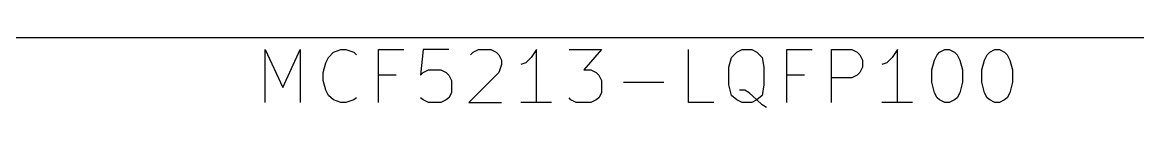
# Model space of a CAD drawing. Extents: x 4000 to 161350, y 4000 to 113000.
# Drawn here: x 84875 to 97575, y 44200 to 45000 of the extents above; entities that cross this region are included whole.
import ezdxf

# ---------------------------------------------------------------- set-up
doc = ezdxf.new("R2010")
doc.units = 0
doc.layers.add('CYAN', color=4, linetype='CONTINUOUS')
doc.layers.add('RED', color=5, linetype='CONTINUOUS')

msp = doc.modelspace()

# ---------------------------------------------------------------- linework, layer by layer
at = {"layer": 'CYAN'}
for p, q in [((87640, 44260), (87640, 44860)), ((87640, 44860), (87840, 44430)), ((87840, 44430), (88040, 44860)), ((88040, 44860), (88040, 44260)), ((88420, 44830), (88500, 44860)), ((88500, 44860), (88560, 44860)), ((88560, 44860), (88650, 44830)), ((88930, 44260), (88930, 44860)), ((88930, 44860), (89220, 44860)), ((89440, 44860), (89410, 44570)), ((89730, 44860), (89440, 44860)), ((90010, 44830), (90070, 44860)), ((90070, 44860), (90210, 44860)), ((90210, 44860), (90270, 44830)), ((90730, 44860), (90670, 44770)), ((90730, 44260), (90730, 44860)), ((91100, 44860), (91470, 44860)), ((91470, 44860), (91270, 44630)), ((92460, 44260), (92460, 44860)), ((93010, 44830), (93070, 44860)), ((93070, 44860), (93180, 44860)), ((93180, 44860), (93240, 44830)), ((93580, 44260), (93580, 44860)), ((93580, 44860), (93870, 44860)), ((94090, 44260), (94090, 44860)), ((94090, 44860), (94320, 44860)), ((94320, 44860), (94380, 44830)), ((94840, 44860), (94780, 44770)), ((94840, 44260), (94840, 44860)), ((95320, 44830), (95380, 44860)), ((95380, 44860), (95430, 44860)), ((95430, 44860), (95490, 44830)), ((95890, 44830), (95950, 44860)), ((95950, 44860), (96000, 44860)), ((96000, 44860), (96060, 44830)), ((88300, 44600), (88330, 44710)), ((88330, 44710), (88360, 44770)), ((88360, 44770), (88420, 44830)), ((88650, 44830), (88680, 44800)), ((89980, 44800), (90010, 44830)), ((90270, 44830), (90300, 44800)), ((90300, 44800), (90330, 44740)), ((90330, 44740), (90330, 44690)), ((90610, 44710), (90550, 44690)), ((90670, 44770), (90610, 44710)), ((92920, 44660), (92950, 44770)), ((92950, 44770), (93010, 44830)), ((93240, 44830), (93300, 44770)), ((93300, 44770), (93320, 44660)), ((94380, 44830), (94410, 44800)), ((94410, 44800), (94440, 44740)), ((94440, 44740), (94440, 44660)), ((94720, 44710), (94660, 44690)), ((94780, 44770), (94720, 44710)), ((95230, 44630), (95260, 44740)), ((95260, 44740), (95290, 44800)), ((95290, 44800), (95320, 44830)), ((95490, 44830), (95520, 44800)), ((95520, 44800), (95550, 44740)), ((95550, 44740), (95580, 44630)), ((95800, 44630), (95830, 44740)), ((95830, 44740), (95860, 44800)), ((95860, 44800), (95890, 44830)), ((96060, 44830), (96090, 44800)), ((96090, 44800), (96120, 44740)), ((96120, 44740), (96150, 44630)), ((88300, 44510), (88300, 44600)), ((89410, 44570), (89440, 44600)), ((89440, 44600), (89500, 44630)), ((89500, 44630), (89640, 44630)), ((89640, 44630), (89700, 44600)), ((89700, 44600), (89730, 44570)), ((90300, 44600), (89960, 44260)), ((90330, 44690), (90300, 44600)), ((91270, 44630), (91350, 44630)), ((91350, 44630), (91410, 44600)), ((91410, 44600), (91440, 44570)), ((92920, 44460), (92920, 44660)), ((93320, 44660), (93320, 44460)), ((94410, 44600), (94380, 44570)), ((94440, 44660), (94410, 44600)), ((95230, 44490), (95230, 44630)), ((95580, 44630), (95580, 44490)), ((95800, 44490), (95800, 44630)), ((96150, 44630), (96150, 44490)), ((88330, 44400), (88300, 44510)), ((89130, 44570), (88930, 44570)), ((89730, 44570), (89760, 44510)), ((89760, 44510), (89760, 44370)), ((91440, 44570), (91470, 44510)), ((91470, 44510), (91470, 44370)), ((91720, 44490), (92180, 44490)), ((92950, 44340), (92920, 44460)), ((93320, 44460), (93300, 44340)), ((93780, 44570), (93580, 44570)), ((94320, 44540), (94090, 44540)), ((94380, 44570), (94320, 44540)), ((95260, 44370), (95230, 44490)), ((95580, 44490), (95550, 44370)), ((95830, 44370), (95800, 44490)), ((96150, 44490), (96120, 44370)), ((88360, 44340), (88330, 44400)), ((88420, 44290), (88360, 44340)), ((89760, 44370), (89730, 44310)), ((91470, 44370), (91440, 44310)), ((93010, 44290), (92950, 44340)), ((93100, 44400), (93040, 44400)), ((93150, 44370), (93100, 44400)), ((93240, 44290), (93150, 44370)), ((93300, 44340), (93240, 44290)), ((95290, 44310), (95260, 44370)), ((95550, 44370), (95520, 44310)), ((95860, 44310), (95830, 44370)), ((96120, 44370), (96090, 44310)), ((88500, 44260), (88420, 44290)), ((88560, 44260), (88500, 44260)), ((88650, 44290), (88560, 44260)), ((88680, 44310), (88650, 44290)), ((89440, 44290), (89410, 44310)), ((89500, 44260), (89440, 44290)), ((89640, 44260), (89500, 44260)), ((89700, 44290), (89640, 44260)), ((89730, 44310), (89700, 44290)), ((89960, 44260), (90330, 44260)), ((90900, 44260), (90550, 44260)), ((91120, 44290), (91100, 44310)), ((91180, 44260), (91120, 44290)), ((91350, 44260), (91180, 44260)), ((91410, 44290), (91350, 44260)), ((91440, 44310), (91410, 44290)), ((92750, 44260), (92460, 44260)), ((93070, 44260), (93010, 44290)), ((93180, 44260), (93070, 44260)), ((93240, 44290), (93180, 44260)), ((93300, 44230), (93240, 44290)), ((93350, 44200), (93300, 44230)), ((95010, 44260), (94660, 44260)), ((95320, 44290), (95290, 44310)), ((95380, 44260), (95320, 44290)), ((95430, 44260), (95380, 44260)), ((95490, 44290), (95430, 44260)), ((95520, 44310), (95490, 44290)), ((95890, 44290), (95860, 44310)), ((95950, 44260), (95890, 44290)), ((96000, 44260), (95950, 44260)), ((96060, 44290), (96000, 44260)), ((96090, 44310), (96060, 44290))]:
    msp.add_line(p, q, dxfattribs=at)
at = {"layer": 'RED'}
msp.add_line((64500, 45000), (98500, 45000), dxfattribs=at)

doc.saveas('drawing.dxf')
